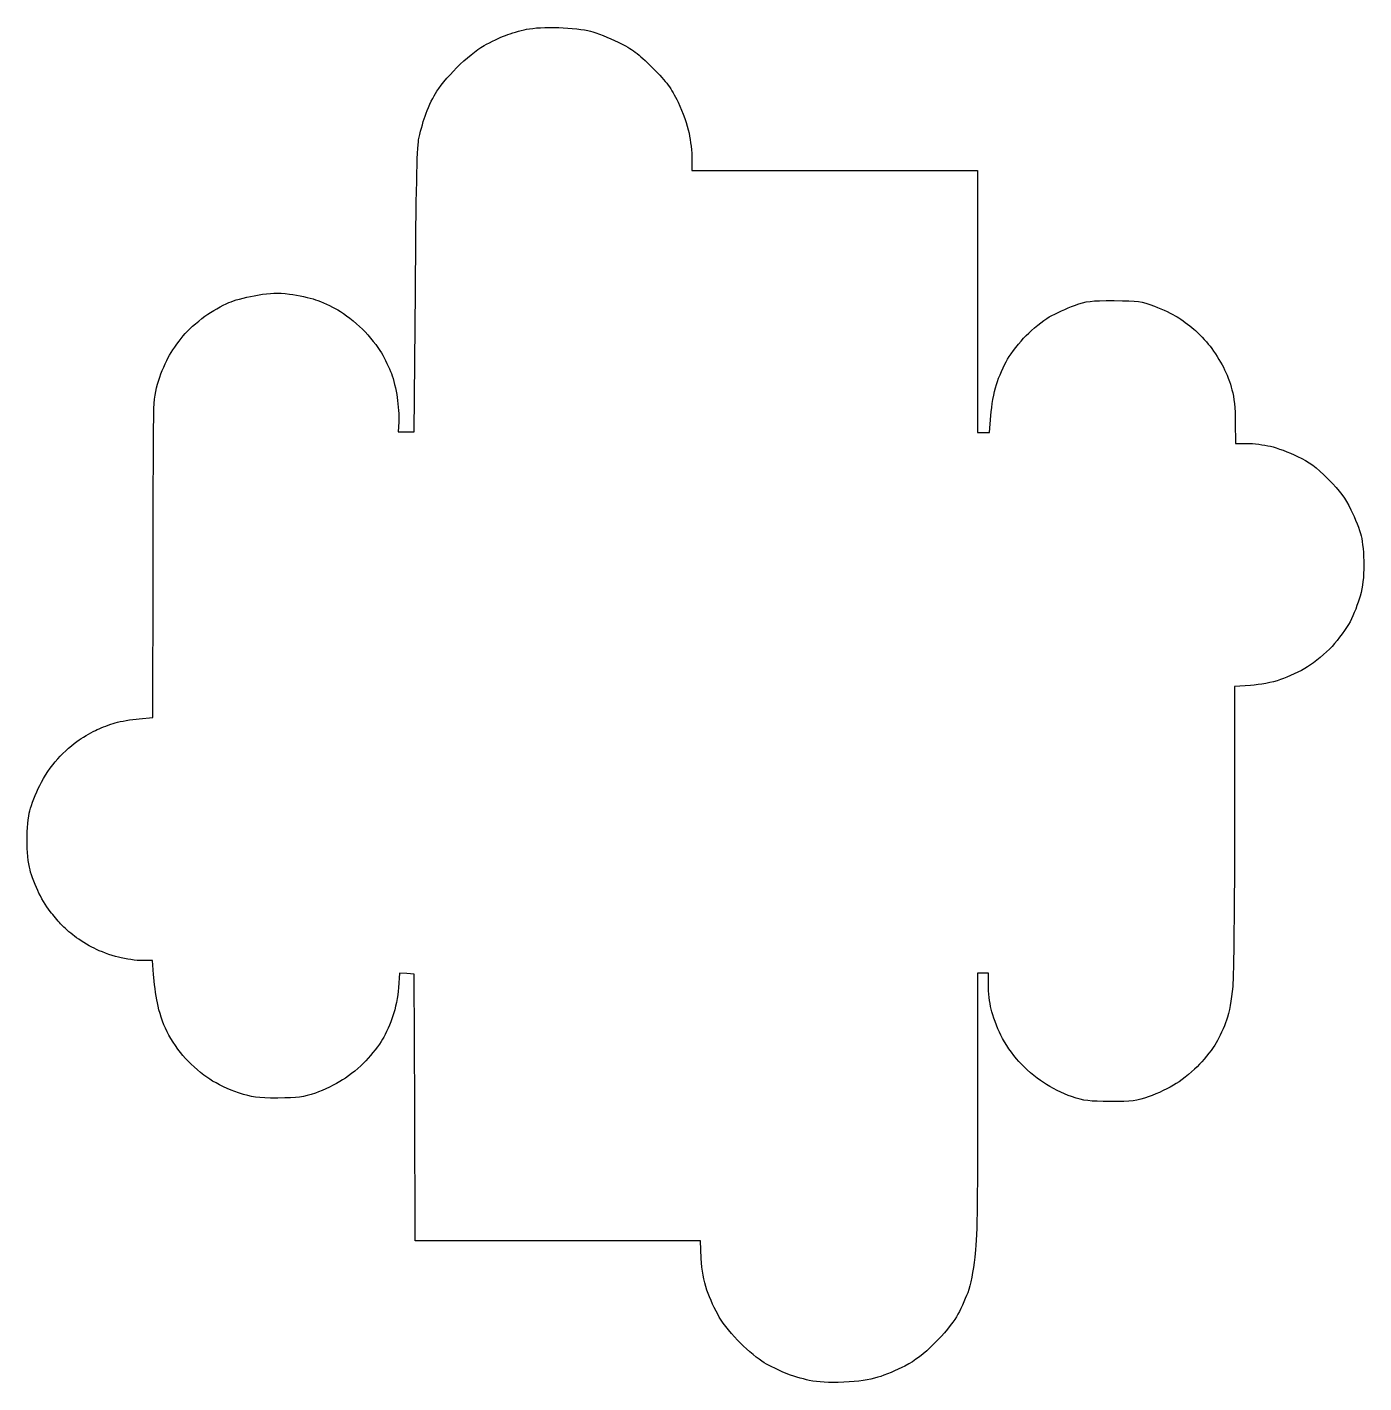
# Model space of a CAD drawing. Header units: centimetres. Extents: x -13.2 to 13.1, y -13.7 to 13.
import ezdxf

# ---------------------------------------------------------------- set-up
doc = ezdxf.new("R2010")
doc.units = ezdxf.units.CM
doc.header["$MEASUREMENT"] = 0
doc.layers.add('Layer 1', color=7, linetype='Continuous')

msp = doc.modelspace()

# ---------------------------------------------------------------- linework, layer by layer
at = {"layer": 'Layer 1'}
msp.add_open_spline([(-3.35139, 12.93283), (-3.47839, 12.90461), (-3.66183, 12.85169), (-3.76414, 12.81289), (-3.76414, 12.81289), (-3.86645, 12.77408), (-4.05695, 12.68236), (-4.18747, 12.61181), (-4.18747, 12.61181), (-4.34269, 12.52362), (-4.53319, 12.36839), (-4.72722, 12.17437), (-4.72722, 12.17437), (-4.89303, 12.00504), (-5.08, 11.77926), (-5.1435, 11.6699), (-5.1435, 11.6699), (-5.207, 11.56054), (-5.29872, 11.36298), (-5.34458, 11.22893), (-5.34458, 11.22893), (-5.39044, 11.0984), (-5.44689, 10.88674), (-5.47158, 10.75974), (-5.47158, 10.75974), (-5.50333, 10.59746), (-5.52097, 9.72963), (-5.53508, 7.77877), (-5.53508, 7.77877), (-5.53508, 7.77877), (-5.55625, 5.0271), (-5.55625, 5.0271), (-5.55625, 5.0271), (-5.55625, 5.0271), (-5.715, 5.0271), (-5.715, 5.0271), (-5.715, 5.0271), (-5.715, 5.0271), (-5.87375, 5.0271), (-5.87375, 5.0271), (-5.87375, 5.0271), (-5.87375, 5.0271), (-5.86317, 5.22466), (-5.86317, 5.22466), (-5.86317, 5.22466), (-5.85611, 5.33402), (-5.87023, 5.54922), (-5.89139, 5.70091), (-5.89139, 5.70091), (-5.91608, 5.8526), (-5.96547, 6.06427), (-6.00428, 6.1701), (-6.00428, 6.1701), (-6.04661, 6.27593), (-6.13481, 6.45938), (-6.20184, 6.57579), (-6.20184, 6.57579), (-6.2724, 6.69573), (-6.4382, 6.90387), (-6.57578, 7.04146), (-6.57578, 7.04146), (-6.71336, 7.17904), (-6.93209, 7.34838), (-7.05909, 7.41893), (-7.05909, 7.41893), (-7.18609, 7.49301), (-7.38365, 7.58121), (-7.49653, 7.62001), (-7.49653, 7.62001), (-7.60942, 7.65882), (-7.83872, 7.7082), (-8.00453, 7.72937), (-8.00453, 7.72937), (-8.255, 7.76112), (-8.36436, 7.75759), (-8.63247, 7.71173), (-8.63247, 7.71173), (-8.80886, 7.67998), (-9.04522, 7.62354), (-9.15458, 7.5812), (-9.15458, 7.5812), (-9.26394, 7.54239), (-9.46855, 7.42951), (-9.61319, 7.33426), (-9.61319, 7.33426), (-9.75783, 7.23548), (-9.95538, 7.06615), (-10.05416, 6.95679), (-10.05416, 6.95679), (-10.15294, 6.84743), (-10.29052, 6.6534), (-10.36108, 6.53346), (-10.36108, 6.53346), (-10.43164, 6.40999), (-10.52689, 6.18774), (-10.57275, 6.03957), (-10.57275, 6.03957), (-10.63978, 5.83143), (-10.66447, 5.67621), (-10.67153, 5.37988), (-10.67153, 5.37988), (-10.67859, 5.16821), (-10.68211, 3.73594), (-10.68564, 2.20135), (-10.68564, 2.20135), (-10.68564, 2.20135), (-10.68917, -0.58912), (-10.68917, -0.58912), (-10.68917, -0.58912), (-10.68917, -0.58912), (-10.96081, -0.61029), (-10.96081, -0.61029), (-10.96081, -0.61029), (-11.1125, -0.6244), (-11.32417, -0.65968), (-11.43, -0.69143), (-11.43, -0.69143), (-11.53583, -0.72318), (-11.69458, -0.78315), (-11.78278, -0.82196), (-11.78278, -0.82196), (-11.87097, -0.86077), (-12.02972, -0.95602), (-12.13909, -1.02657), (-12.13909, -1.02657), (-12.24845, -1.10065), (-12.43542, -1.26646), (-12.55537, -1.39699), (-12.55537, -1.39699), (-12.68943, -1.54516), (-12.82701, -1.74624), (-12.91168, -1.9191), (-12.91168, -1.9191), (-12.98929, -2.07785), (-13.07749, -2.3001), (-13.10571, -2.41652), (-13.10571, -2.41652), (-13.13746, -2.53646), (-13.15863, -2.77988), (-13.15863, -2.99155), (-13.15863, -2.99155), (-13.15863, -3.21027), (-13.13746, -3.44663), (-13.10219, -3.57716), (-13.10219, -3.57716), (-13.07397, -3.69358), (-12.99283, -3.90172), (-12.9258, -4.0393), (-12.9258, -4.0393), (-12.85524, -4.17336), (-12.74588, -4.34974), (-12.68238, -4.42736), (-12.68238, -4.42736), (-12.61535, -4.50497), (-12.52716, -4.6108), (-12.4813, -4.66019), (-12.4813, -4.66019), (-12.43544, -4.70958), (-12.32255, -4.81188), (-12.2273, -4.88244), (-12.2273, -4.88244), (-12.13205, -4.95652), (-11.95919, -5.06236), (-11.84277, -5.1188), (-11.84277, -5.1188), (-11.72988, -5.17877), (-11.51469, -5.25638), (-11.36652, -5.29519), (-11.36652, -5.29519), (-11.22188, -5.33047), (-11.01021, -5.36222), (-10.89733, -5.36222), (-10.89733, -5.36222), (-10.89733, -5.36222), (-10.69625, -5.36222), (-10.69625, -5.36222), (-10.69625, -5.36222), (-10.69625, -5.36222), (-10.67508, -5.63386), (-10.67508, -5.63386), (-10.67508, -5.63386), (-10.6645, -5.78555), (-10.63275, -6.03603), (-10.601, -6.19125), (-10.601, -6.19125), (-10.56925, -6.36411), (-10.49517, -6.58283), (-10.4105, -6.75922), (-10.4105, -6.75922), (-10.32231, -6.93208), (-10.18472, -7.13669), (-10.04714, -7.28486), (-10.04714, -7.28486), (-9.92367, -7.41892), (-9.712, -7.60236), (-9.57442, -7.69055), (-9.57442, -7.69055), (-9.42978, -7.7858), (-9.18636, -7.89869), (-9.00998, -7.95866), (-9.00998, -7.95866), (-8.72776, -8.05038), (-8.65015, -8.06097), (-8.2374, -8.06097), (-8.2374, -8.06097), (-7.82818, -8.05744), (-7.74704, -8.04686), (-7.49657, -7.96219), (-7.49657, -7.96219), (-7.34135, -7.90575), (-7.10146, -7.79286), (-6.96388, -7.70466), (-6.96388, -7.70466), (-6.82277, -7.61999), (-6.61816, -7.45066), (-6.50527, -7.32719), (-6.50527, -7.32719), (-6.38885, -7.20372), (-6.24421, -7.01322), (-6.18071, -6.90738), (-6.18071, -6.90738), (-6.11721, -6.79802), (-6.02196, -6.59341), (-5.9761, -6.44877), (-5.9761, -6.44877), (-5.92671, -6.30413), (-5.87732, -6.06424), (-5.86674, -5.89844), (-5.86674, -5.89844), (-5.86674, -5.89844), (-5.84557, -5.60563), (-5.84557, -5.60563), (-5.84557, -5.60563), (-5.84557, -5.60563), (-5.70093, -5.61621), (-5.70093, -5.61621), (-5.70093, -5.61621), (-5.70093, -5.61621), (-5.55629, -5.62679), (-5.55629, -5.62679), (-5.55629, -5.62679), (-5.55629, -5.62679), (-5.54571, -8.2444), (-5.54571, -8.2444), (-5.54571, -8.2444), (-5.54571, -8.2444), (-5.53865, -10.86554), (-5.53865, -10.86554), (-5.53865, -10.86554), (-5.53865, -10.86554), (-2.73759, -10.86554), (-2.73759, -10.86554), (-2.73759, -10.86554), (-2.73759, -10.86554), (0.05994, -10.86554), (0.05994, -10.86554), (0.05994, -10.86554), (0.05994, -10.86554), (0.07758, -11.21126), (0.07758, -11.21126), (0.07758, -11.21126), (0.09169, -11.45468), (0.12344, -11.63459), (0.19047, -11.83568), (0.19047, -11.83568), (0.24339, -11.9909), (0.35275, -12.22726), (0.43036, -12.36485), (0.43036, -12.36485), (0.51503, -12.50596), (0.69142, -12.72468), (0.84664, -12.87638), (0.84664, -12.87638), (0.99481, -13.02102), (1.20647, -13.19388), (1.31583, -13.26091), (1.31583, -13.26091), (1.42519, -13.32441), (1.61216, -13.41613), (1.72858, -13.46552), (1.72858, -13.46552), (1.84852, -13.51138), (2.06019, -13.57488), (2.19777, -13.60663), (2.19777, -13.60663), (2.38121, -13.64544), (2.57171, -13.65602), (2.8751, -13.64191), (2.8751, -13.64191), (3.17496, -13.63133), (3.37252, -13.6031), (3.54538, -13.54666), (3.54538, -13.54666), (3.68296, -13.50433), (3.91932, -13.40202), (4.07455, -13.32441), (4.07455, -13.32441), (4.28269, -13.21505), (4.43791, -13.09863), (4.66016, -12.87638), (4.66016, -12.87638), (4.82597, -12.71057), (5.01999, -12.47774), (5.09055, -12.3578), (5.09055, -12.3578), (5.15758, -12.23786), (5.25636, -12.02619), (5.30927, -11.88508), (5.30927, -11.88508), (5.36219, -11.72986), (5.41863, -11.46175), (5.45038, -11.18658), (5.45038, -11.18658), (5.49271, -10.8338), (5.5033, -10.21291), (5.5033, -8.17739), (5.5033, -8.17739), (5.5033, -8.17739), (5.5033, -5.60917), (5.5033, -5.60917), (5.5033, -5.60917), (5.5033, -5.60917), (5.60913, -5.60917), (5.60913, -5.60917), (5.60913, -5.60917), (5.60913, -5.60917), (5.71496, -5.60917), (5.71496, -5.60917), (5.71496, -5.60917), (5.71496, -5.60917), (5.71496, -5.84553), (5.71496, -5.84553), (5.71496, -5.84553), (5.71496, -5.97959), (5.73965, -6.18772), (5.7714, -6.31472), (5.7714, -6.31472), (5.79962, -6.44172), (5.88429, -6.67103), (5.9619, -6.82625), (5.9619, -6.82625), (6.04304, -6.99558), (6.18415, -7.20019), (6.31468, -7.34483), (6.31468, -7.34483), (6.4311, -7.47536), (6.64629, -7.66233), (6.79446, -7.75758), (6.79446, -7.75758), (6.94615, -7.85989), (7.18252, -7.9763), (7.34832, -8.03275), (7.34832, -8.03275), (7.60585, -8.11742), (7.69051, -8.128), (8.11385, -8.128), (8.11385, -8.128), (8.54424, -8.13153), (8.61479, -8.12094), (8.87232, -8.03275), (8.87232, -8.03275), (9.02754, -7.97631), (9.26743, -7.86342), (9.40501, -7.77522), (9.40501, -7.77522), (9.54612, -7.69055), (9.75073, -7.52122), (9.86362, -7.39775), (9.86362, -7.39775), (9.98004, -7.27428), (10.12468, -7.08378), (10.18818, -6.97794), (10.18818, -6.97794), (10.25168, -6.86858), (10.3434, -6.6675), (10.39279, -6.53344), (10.39279, -6.53344), (10.44923, -6.37116), (10.48804, -6.14186), (10.51273, -5.86669), (10.51273, -5.86669), (10.53037, -5.63738), (10.54801, -4.21922), (10.54801, -2.71286), (10.54801, -2.71286), (10.54801, -2.71286), (10.54801, 0.0247), (10.54801, 0.0247), (10.54801, 0.0247), (10.54801, 0.0247), (10.86198, 0.04587), (10.86198, 0.04587), (10.86198, 0.04587), (11.05601, 0.05645), (11.27473, 0.09879), (11.45112, 0.15876), (11.45112, 0.15876), (11.60281, 0.20815), (11.8427, 0.32104), (11.98381, 0.40923), (11.98381, 0.40923), (12.12139, 0.49742), (12.34012, 0.67734), (12.46359, 0.8114), (12.46359, 0.8114), (12.58706, 0.94546), (12.74581, 1.16418), (12.81637, 1.29471), (12.81637, 1.29471), (12.88693, 1.42877), (12.97512, 1.65454), (13.01393, 1.79918), (13.01393, 1.79918), (13.06685, 1.98615), (13.08801, 2.16607), (13.08801, 2.41654), (13.08801, 2.41654), (13.08801, 2.61762), (13.06332, 2.86457), (13.03509, 2.98098), (13.03509, 2.98098), (13.00687, 3.0974), (12.91515, 3.3267), (12.83401, 3.49251), (12.83401, 3.49251), (12.71759, 3.7324), (12.6294, 3.85234), (12.38598, 4.09576), (12.38598, 4.09576), (12.13904, 4.3427), (12.02615, 4.42737), (11.78273, 4.54379), (11.78273, 4.54379), (11.61692, 4.62493), (11.38056, 4.71312), (11.25356, 4.74135), (11.25356, 4.74135), (11.12656, 4.7731), (10.92195, 4.79779), (10.79495, 4.79779), (10.79495, 4.79779), (10.79495, 4.79779), (10.56564, 4.79779), (10.56564, 4.79779), (10.56564, 4.79779), (10.56564, 4.79779), (10.56211, 5.21407), (10.56211, 5.21407), (10.56211, 5.21407), (10.56211, 5.49629), (10.54094, 5.69738), (10.49861, 5.8526), (10.49861, 5.8526), (10.46686, 5.9796), (10.38925, 6.17716), (10.32928, 6.29357), (10.32928, 6.29357), (10.26931, 6.41351), (10.15289, 6.59696), (10.06822, 6.70632), (10.06822, 6.70632), (9.98355, 6.81568), (9.83891, 6.96738), (9.74719, 7.04499), (9.74719, 7.04499), (9.65547, 7.1226), (9.5073, 7.23196), (9.41911, 7.28488), (9.41911, 7.28488), (9.33444, 7.3378), (9.13689, 7.43305), (8.97814, 7.49302), (8.97814, 7.49302), (8.71003, 7.59533), (8.6677, 7.59885), (8.18439, 7.60238), (8.18439, 7.60238), (7.71872, 7.60238), (7.64817, 7.59532), (7.40475, 7.50713), (7.40475, 7.50713), (7.25658, 7.45421), (7.03433, 7.35191), (6.91086, 7.28135), (6.91086, 7.28135), (6.78739, 7.20727), (6.58278, 7.04146), (6.45578, 6.91446), (6.45578, 6.91446), (6.32878, 6.78393), (6.1665, 6.57932), (6.09242, 6.45232), (6.09242, 6.45232), (6.01834, 6.32885), (5.91956, 6.10307), (5.8737, 5.9549), (5.8737, 5.9549), (5.82431, 5.79262), (5.77845, 5.54215), (5.76434, 5.34459), (5.76434, 5.34459), (5.76434, 5.34459), (5.73965, 5.00945), (5.73965, 5.00945), (5.73965, 5.00945), (5.73965, 5.00945), (5.62323, 5.00945), (5.62323, 5.00945), (5.62323, 5.00945), (5.62323, 5.00945), (5.50329, 5.00945), (5.50329, 5.00945), (5.50329, 5.00945), (5.50329, 5.00945), (5.50329, 7.58473), (5.50329, 7.58473), (5.50329, 7.58473), (5.50329, 7.58473), (5.50329, 10.16001), (5.50329, 10.16001), (5.50329, 10.16001), (5.50329, 10.16001), (2.69871, 10.16001), (2.69871, 10.16001), (2.69871, 10.16001), (2.69871, 10.16001), (-0.10587, 10.16001), (-0.10587, 10.16001), (-0.10587, 10.16001), (-0.10587, 10.16001), (-0.10587, 10.38932), (-0.10587, 10.38932), (-0.10587, 10.38932), (-0.10587, 10.51632), (-0.13056, 10.74563), (-0.16231, 10.89379), (-0.16231, 10.89379), (-0.19406, 11.05254), (-0.28225, 11.30301), (-0.3775, 11.50057), (-0.3775, 11.50057), (-0.51861, 11.78632), (-0.58917, 11.8851), (-0.87844, 12.17438), (-0.87844, 12.17438), (-1.17125, 12.46719), (-1.26297, 12.53774), (-1.55225, 12.67885), (-1.55225, 12.67885), (-1.73569, 12.76704), (-1.98264, 12.86582), (-2.09906, 12.89757), (-2.09906, 12.89757), (-2.21548, 12.92932), (-2.49417, 12.95754), (-2.71642, 12.96813), (-2.71642, 12.96813), (-2.97748, 12.97519), (-3.20325, 12.96107), (-3.35142, 12.93285), (-3.35142, 12.93285), (-3.35142, 12.93285), (-3.35139, 12.93283), (-3.35139, 12.93283)], degree=3, knots=[0, 0, 0, 0, 0.00704225, 0.00704225, 0.00704225, 0.00704225, 0.01408451, 0.01408451, 0.01408451, 0.01408451, 0.02112676, 0.02112676, 0.02112676, 0.02112676, 0.02816901, 0.02816901, 0.02816901, 0.02816901, 0.03521127, 0.03521127, 0.03521127, 0.03521127, 0.04225352, 0.04225352, 0.04225352, 0.04225352, 0.04929577, 0.04929577, 0.04929577, 0.04929577, 0.05633803, 0.05633803, 0.05633803, 0.05633803, 0.06338028, 0.06338028, 0.06338028, 0.06338028, 0.07042254, 0.07042254, 0.07042254, 0.07042254, 0.07746479, 0.07746479, 0.07746479, 0.07746479, 0.08450704, 0.08450704, 0.08450704, 0.08450704, 0.0915493, 0.0915493, 0.0915493, 0.0915493, 0.09859155, 0.09859155, 0.09859155, 0.09859155, 0.1056338, 0.1056338, 0.1056338, 0.1056338, 0.11267606, 0.11267606, 0.11267606, 0.11267606, 0.11971831, 0.11971831, 0.11971831, 0.11971831, 0.12676056, 0.12676056, 0.12676056, 0.12676056, 0.13380282, 0.13380282, 0.13380282, 0.13380282, 0.14084507, 0.14084507, 0.14084507, 0.14084507, 0.14788732, 0.14788732, 0.14788732, 0.14788732, 0.15492958, 0.15492958, 0.15492958, 0.15492958, 0.16197183, 0.16197183, 0.16197183, 0.16197183, 0.16901408, 0.16901408, 0.16901408, 0.16901408, 0.17605634, 0.17605634, 0.17605634, 0.17605634, 0.18309859, 0.18309859, 0.18309859, 0.18309859, 0.19014085, 0.19014085, 0.19014085, 0.19014085, 0.1971831, 0.1971831, 0.1971831, 0.1971831, 0.20422535, 0.20422535, 0.20422535, 0.20422535, 0.21126761, 0.21126761, 0.21126761, 0.21126761, 0.21830986, 0.21830986, 0.21830986, 0.21830986, 0.22535211, 0.22535211, 0.22535211, 0.22535211, 0.23239437, 0.23239437, 0.23239437, 0.23239437, 0.23943662, 0.23943662, 0.23943662, 0.23943662, 0.24647887, 0.24647887, 0.24647887, 0.24647887, 0.25352113, 0.25352113, 0.25352113, 0.25352113, 0.26056338, 0.26056338, 0.26056338, 0.26056338, 0.26760563, 0.26760563, 0.26760563, 0.26760563, 0.27464789, 0.27464789, 0.27464789, 0.27464789, 0.28169014, 0.28169014, 0.28169014, 0.28169014, 0.28873239, 0.28873239, 0.28873239, 0.28873239, 0.29577465, 0.29577465, 0.29577465, 0.29577465, 0.3028169, 0.3028169, 0.3028169, 0.3028169, 0.30985915, 0.30985915, 0.30985915, 0.30985915, 0.31690141, 0.31690141, 0.31690141, 0.31690141, 0.32394366, 0.32394366, 0.32394366, 0.32394366, 0.33098592, 0.33098592, 0.33098592, 0.33098592, 0.33802817, 0.33802817, 0.33802817, 0.33802817, 0.34507042, 0.34507042, 0.34507042, 0.34507042, 0.35211268, 0.35211268, 0.35211268, 0.35211268, 0.35915493, 0.35915493, 0.35915493, 0.35915493, 0.36619718, 0.36619718, 0.36619718, 0.36619718, 0.37323944, 0.37323944, 0.37323944, 0.37323944, 0.38028169, 0.38028169, 0.38028169, 0.38028169, 0.38732394, 0.38732394, 0.38732394, 0.38732394, 0.3943662, 0.3943662, 0.3943662, 0.3943662, 0.40140845, 0.40140845, 0.40140845, 0.40140845, 0.4084507, 0.4084507, 0.4084507, 0.4084507, 0.41549296, 0.41549296, 0.41549296, 0.41549296, 0.42253521, 0.42253521, 0.42253521, 0.42253521, 0.42957746, 0.42957746, 0.42957746, 0.42957746, 0.43661972, 0.43661972, 0.43661972, 0.43661972, 0.44366197, 0.44366197, 0.44366197, 0.44366197, 0.45070423, 0.45070423, 0.45070423, 0.45070423, 0.45774648, 0.45774648, 0.45774648, 0.45774648, 0.46478873, 0.46478873, 0.46478873, 0.46478873, 0.47183099, 0.47183099, 0.47183099, 0.47183099, 0.47887324, 0.47887324, 0.47887324, 0.47887324, 0.48591549, 0.48591549, 0.48591549, 0.48591549, 0.49295775, 0.49295775, 0.49295775, 0.49295775, 0.5, 0.5, 0.5, 0.5, 0.50704225, 0.50704225, 0.50704225, 0.50704225, 0.51408451, 0.51408451, 0.51408451, 0.51408451, 0.52112676, 0.52112676, 0.52112676, 0.52112676, 0.52816901, 0.52816901, 0.52816901, 0.52816901, 0.53521127, 0.53521127, 0.53521127, 0.53521127, 0.54225352, 0.54225352, 0.54225352, 0.54225352, 0.54929577, 0.54929577, 0.54929577, 0.54929577, 0.55633803, 0.55633803, 0.55633803, 0.55633803, 0.56338028, 0.56338028, 0.56338028, 0.56338028, 0.57042254, 0.57042254, 0.57042254, 0.57042254, 0.57746479, 0.57746479, 0.57746479, 0.57746479, 0.58450704, 0.58450704, 0.58450704, 0.58450704, 0.5915493, 0.5915493, 0.5915493, 0.5915493, 0.59859155, 0.59859155, 0.59859155, 0.59859155, 0.6056338, 0.6056338, 0.6056338, 0.6056338, 0.61267606, 0.61267606, 0.61267606, 0.61267606, 0.61971831, 0.61971831, 0.61971831, 0.61971831, 0.62676056, 0.62676056, 0.62676056, 0.62676056, 0.63380282, 0.63380282, 0.63380282, 0.63380282, 0.64084507, 0.64084507, 0.64084507, 0.64084507, 0.64788732, 0.64788732, 0.64788732, 0.64788732, 0.65492958, 0.65492958, 0.65492958, 0.65492958, 0.66197183, 0.66197183, 0.66197183, 0.66197183, 0.66901408, 0.66901408, 0.66901408, 0.66901408, 0.67605634, 0.67605634, 0.67605634, 0.67605634, 0.68309859, 0.68309859, 0.68309859, 0.68309859, 0.69014085, 0.69014085, 0.69014085, 0.69014085, 0.6971831, 0.6971831, 0.6971831, 0.6971831, 0.70422535, 0.70422535, 0.70422535, 0.70422535, 0.71126761, 0.71126761, 0.71126761, 0.71126761, 0.71830986, 0.71830986, 0.71830986, 0.71830986, 0.72535211, 0.72535211, 0.72535211, 0.72535211, 0.73239437, 0.73239437, 0.73239437, 0.73239437, 0.73943662, 0.73943662, 0.73943662, 0.73943662, 0.74647887, 0.74647887, 0.74647887, 0.74647887, 0.75352113, 0.75352113, 0.75352113, 0.75352113, 0.76056338, 0.76056338, 0.76056338, 0.76056338, 0.76760563, 0.76760563, 0.76760563, 0.76760563, 0.77464789, 0.77464789, 0.77464789, 0.77464789, 0.78169014, 0.78169014, 0.78169014, 0.78169014, 0.78873239, 0.78873239, 0.78873239, 0.78873239, 0.79577465, 0.79577465, 0.79577465, 0.79577465, 0.8028169, 0.8028169, 0.8028169, 0.8028169, 0.80985915, 0.80985915, 0.80985915, 0.80985915, 0.81690141, 0.81690141, 0.81690141, 0.81690141, 0.82394366, 0.82394366, 0.82394366, 0.82394366, 0.83098592, 0.83098592, 0.83098592, 0.83098592, 0.83802817, 0.83802817, 0.83802817, 0.83802817, 0.84507042, 0.84507042, 0.84507042, 0.84507042, 0.85211268, 0.85211268, 0.85211268, 0.85211268, 0.85915493, 0.85915493, 0.85915493, 0.85915493, 0.86619718, 0.86619718, 0.86619718, 0.86619718, 0.87323944, 0.87323944, 0.87323944, 0.87323944, 0.88028169, 0.88028169, 0.88028169, 0.88028169, 0.88732394, 0.88732394, 0.88732394, 0.88732394, 0.8943662, 0.8943662, 0.8943662, 0.8943662, 0.90140845, 0.90140845, 0.90140845, 0.90140845, 0.9084507, 0.9084507, 0.9084507, 0.9084507, 0.91549296, 0.91549296, 0.91549296, 0.91549296, 0.92253521, 0.92253521, 0.92253521, 0.92253521, 0.92957746, 0.92957746, 0.92957746, 0.92957746, 0.93661972, 0.93661972, 0.93661972, 0.93661972, 0.94366197, 0.94366197, 0.94366197, 0.94366197, 0.95070423, 0.95070423, 0.95070423, 0.95070423, 0.95774648, 0.95774648, 0.95774648, 0.95774648, 0.96478873, 0.96478873, 0.96478873, 0.96478873, 0.97183099, 0.97183099, 0.97183099, 0.97183099, 0.97887324, 0.97887324, 0.97887324, 0.97887324, 0.98591549, 0.98591549, 0.98591549, 0.98591549, 1, 1, 1, 1], dxfattribs=at)

doc.saveas('drawing.dxf')
